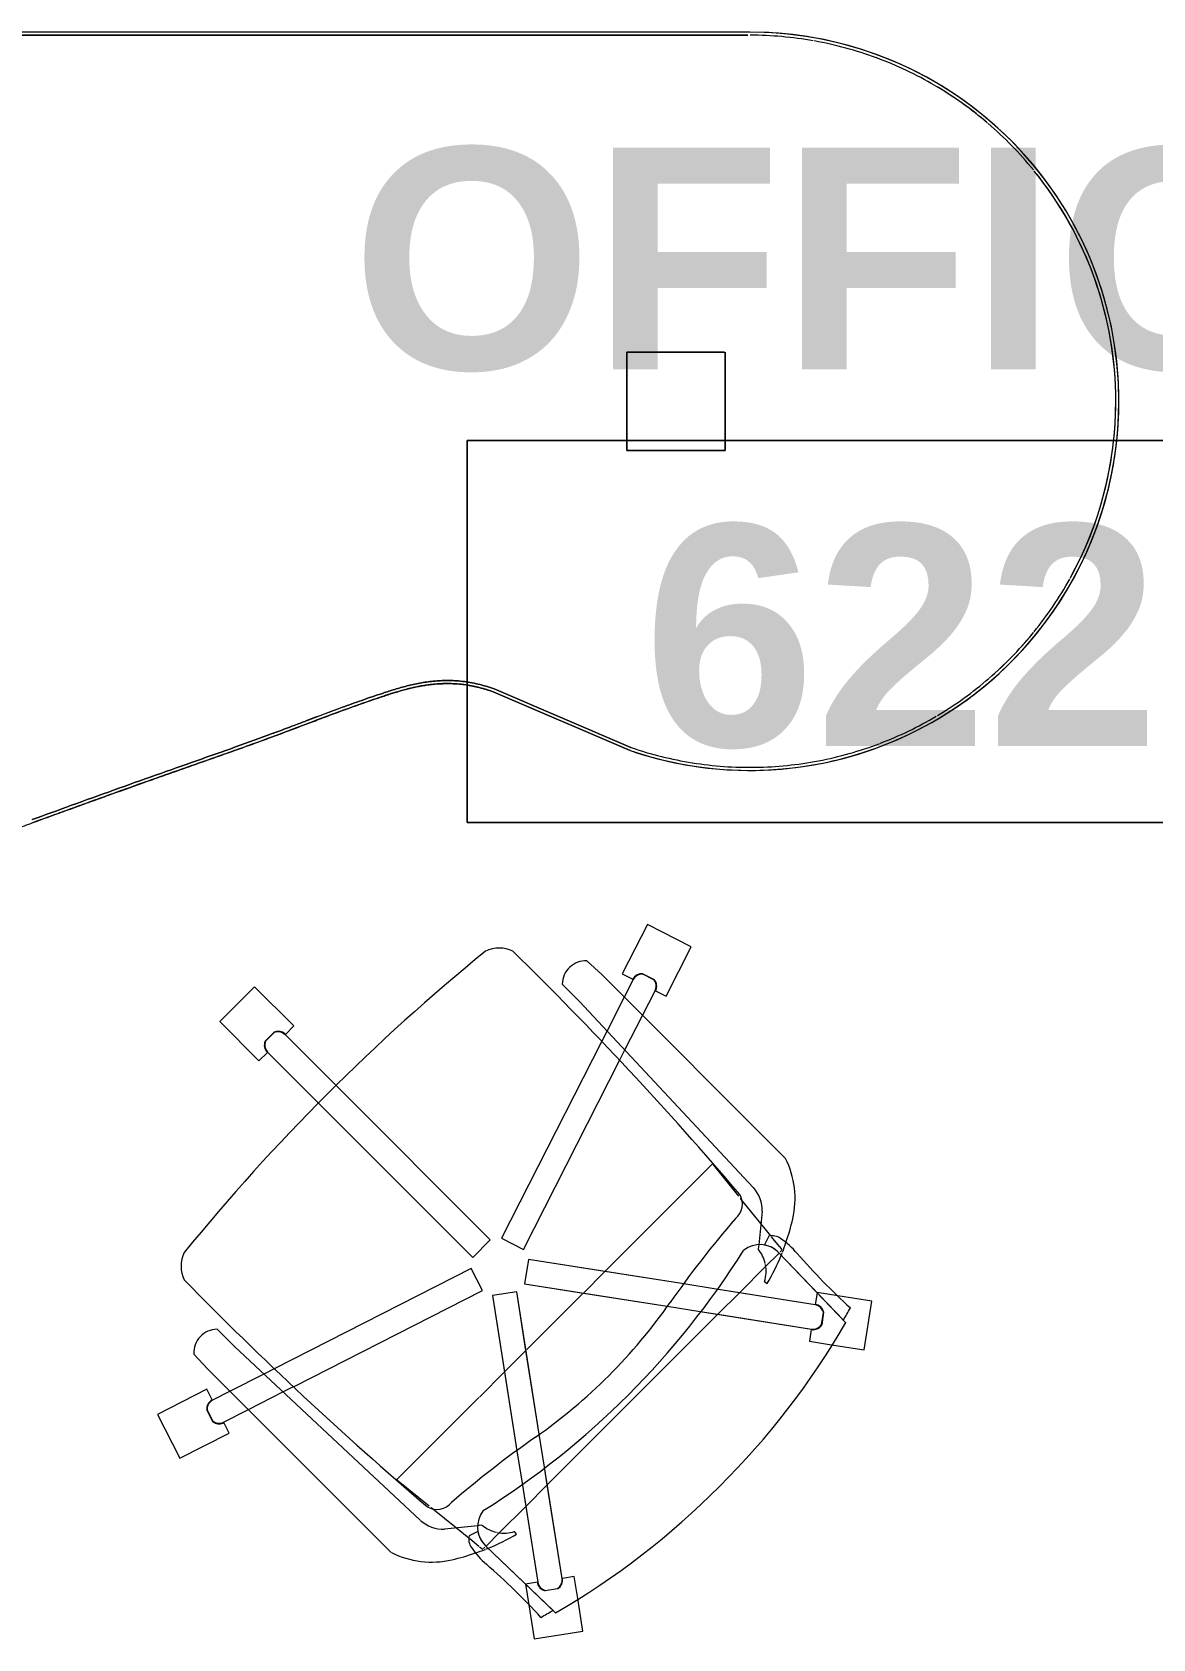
# Model space of a CAD drawing. Header units: inches. Extents: x 385 to 2249, y -1773 to -36.
# Drawn here: x 1967.7 to 2013.3, y -1692.2 to -1626.9 of the extents above; entities that cross this region are included whole.
import ezdxf

# ---------------------------------------------------------------- set-up
doc = ezdxf.new("R2010")
doc.units = ezdxf.units.IN
doc.header["$MEASUREMENT"] = 0
for name, color, linetype, lineweight in [('A-AREA-IDEN', 2, 'Continuous', 9), ('I-FURN', 30, 'Continuous', 9), ('I-FURN-PNLS', 30, 'Continuous', 9)]:
    doc.layers.add(name, color=color, linetype=linetype, lineweight=lineweight)
doc.styles.add('Swis721 Lt BT_B', font='', dxfattribs={"height": 9})
doc.styles.get('Swis721 Lt BT_B').set_extended_font_data('Swis721 Lt BT', bold=True)

# ---------------------------------------------------------------- blocks, each defined once
blk = doc.blocks.new('Zira Wksta 11 - Type 2-V31-Level 6 POWER _ SIGNAL')
at = {"layer": 'I-FURN'}
for p, q in [((-42.246, 65.291), (-44.221, 64.978)), ((-42.246, 65.291), (-44.221, 64.978)), ((-42.027, 63.913), (-42.246, 65.291)), ((-42.027, 63.913), (-42.246, 65.291)), ((-44.221, 64.978), (-44.011, 63.651)), ((-44.221, 64.978), (-44.011, 63.651)), ((-40.263, 61.504), (-43.113, 64.239)), ((-43.006, 64.136), (-40.263, 61.504)), ((-44.011, 63.651), (-43.869, 62.756)), ((-44.011, 63.651), (-43.869, 62.756)), ((-43.195, 63.253), (-42.688, 63.333)), ((-43.195, 63.253), (-42.688, 63.333)), ((-41.894, 63.069), (-42.027, 63.913)), ((-41.894, 63.069), (-42.027, 63.913)), ((-43.869, 62.756), (-43.392, 62.832)), ((-43.869, 62.756), (-43.392, 62.832)), ((-43.375, 62.834), (-42.773, 59.034)), ((-43.375, 62.834), (-42.659, 58.313)), ((-42.693, 63.322), (-43.187, 63.244)), ((-42.693, 63.322), (-43.187, 63.244)), ((-41.899, 59.908), (-42.387, 62.991)), ((-41.749, 58.961), (-42.387, 62.991)), ((-42.371, 62.993), (-41.894, 63.069)), ((-42.371, 62.993), (-41.894, 63.069)), ((-40.298, 61.509), (-40.833, 60.974)), ((-40.185, 61.622), (-40.237, 61.57)), ((-40.024, 61.545), (-40.155, 61.652)), ((-39.62, 61.218), (-39.998, 61.524)), ((-28.984, 54.327), (-36.436, 61.78)), ((-40.833, 60.974), (-41.899, 59.908)), ((-41.523, 61.043), (-41.441, 60.927)), ((-39.956, 60.931), (-39.594, 61.099)), ((-39.949, 60.691), (-38.6, 60.834)), ((-39.083, 60.783), (-39.584, 61.189)), ((-38.115, 59.999), (-39.083, 60.783)), ((-40.107, 60.675), (-40.001, 60.686)), ((-39.998, 60.686), (-39.949, 60.691)), ((-37.614, 60.472), (-30.06, 53.416)), ((-41.899, 59.908), (-42.773, 59.034)), ((-41.749, 58.961), (-41.899, 59.908)), ((-38.056, 59.951), (-38.115, 59.999)), ((-36.717, 58.867), (-37.97, 59.882)), ((-42.773, 59.034), (-49.705, 52.102)), ((-42.773, 59.034), (-42.659, 58.313)), ((-41.542, 57.651), (-41.749, 58.961)), ((-41.542, 57.651), (-41.749, 58.961)), ((-39.998, 55.48), (-36.661, 58.817)), ((-36.658, 58.82), (-36.717, 58.867)), ((-42.659, 58.313), (-42.447, 56.975)), ((-42.659, 58.313), (-42.447, 56.975)), ((-41.034, 54.444), (-41.542, 57.651)), ((-40.542, 51.338), (-41.542, 57.651)), ((-27.845, 57.954), (-29.849, 56.932)), ((-27.845, 57.954), (-29.849, 56.932)), ((-26.937, 56.172), (-27.845, 57.954)), ((-26.937, 56.172), (-27.845, 57.954)), ((-42.447, 56.975), (-41.908, 53.57)), ((-42.447, 56.975), (-41.53, 51.182)), ((-29.849, 56.932), (-29.63, 56.502)), ((-29.849, 56.932), (-29.63, 56.502)), ((-29.622, 56.487), (-30.63, 55.973)), ((-29.622, 56.487), (-30.63, 55.973)), ((-28.948, 55.989), (-29.175, 56.434)), ((-28.948, 55.989), (-29.175, 56.434)), ((-29.169, 56.445), (-28.936, 55.987)), ((-29.169, 56.445), (-28.936, 55.987)), ((-28.941, 55.15), (-26.937, 56.172)), ((-28.941, 55.15), (-26.937, 56.172)), ((-30.63, 55.973), (-32.033, 55.259)), ((-30.63, 55.973), (-32.033, 55.259)), ((-29.886, 55.23), (-29.168, 55.596)), ((-29.886, 55.23), (-29.168, 55.596)), ((-29.161, 55.58), (-28.941, 55.15)), ((-29.161, 55.58), (-28.941, 55.15)), ((-41.034, 54.444), (-40.015, 55.463)), ((-32.482, 55.03), (-40.134, 51.13)), ((-32.482, 55.03), (-40.134, 51.13)), ((-32.033, 55.259), (-32.463, 55.039)), ((-32.033, 55.259), (-32.463, 55.039)), ((-31.255, 54.532), (-29.886, 55.23)), ((-31.255, 54.532), (-29.886, 55.23)), ((-41.908, 53.57), (-41.034, 54.444)), ((-40.542, 51.338), (-41.034, 54.444)), ((-39.68, 50.239), (-31.707, 54.302)), ((-39.68, 50.239), (-31.707, 54.302)), ((-31.707, 54.302), (-31.255, 54.532)), ((-31.707, 54.302), (-31.255, 54.532)), ((-28.414, 53.716), (-28.984, 54.327)), ((-55.65, 53.55), (-55.962, 51.574)), ((-55.65, 53.55), (-55.962, 51.574)), ((-54.321, 53.339), (-55.65, 53.55)), ((-54.321, 53.339), (-55.65, 53.55)), ((-41.908, 53.57), (-41.53, 51.182)), ((-53.427, 53.198), (-54.321, 53.339)), ((-53.427, 53.198), (-54.321, 53.339)), ((-53.503, 52.721), (-53.427, 53.198)), ((-53.503, 52.721), (-53.427, 53.198)), ((-44.205, 51.273), (-41.945, 53.534)), ((-30.06, 53.416), (-29.353, 52.709)), ((-54.91, 52.442), (-52.175, 49.592)), ((-52.175, 49.592), (-54.807, 52.334)), ((-54.004, 52.016), (-53.924, 52.524)), ((-54.004, 52.016), (-53.924, 52.524)), ((-53.915, 52.516), (-53.993, 52.022)), ((-53.915, 52.516), (-53.993, 52.022)), ((-49.705, 52.102), (-53.505, 52.704)), ((-48.985, 51.988), (-53.505, 52.704)), ((-53.74, 51.223), (-53.665, 51.699)), ((-53.74, 51.223), (-53.665, 51.699)), ((-53.662, 51.716), (-50.579, 51.228)), ((-53.662, 51.716), (-49.632, 51.078)), ((-49.705, 52.102), (-50.579, 51.228)), ((-48.985, 51.988), (-49.705, 52.102)), ((-47.646, 51.776), (-48.985, 51.988)), ((-47.646, 51.776), (-48.985, 51.988)), ((-44.241, 51.237), (-47.646, 51.776)), ((-41.853, 50.858), (-47.646, 51.776)), ((-55.962, 51.574), (-54.585, 51.356)), ((-55.962, 51.574), (-54.585, 51.356)), ((-54.585, 51.356), (-53.74, 51.222)), ((-54.585, 51.356), (-53.74, 51.222)), ((-50.579, 51.228), (-51.645, 50.162)), ((-50.579, 51.228), (-49.632, 51.078)), ((-49.632, 51.078), (-48.322, 50.87)), ((-49.632, 51.078), (-48.322, 50.87)), ((-45.116, 50.363), (-44.241, 51.237)), ((-41.853, 50.858), (-44.241, 51.237)), ((-41.53, 51.182), (-40.542, 51.338)), ((-41.53, 51.182), (-40.542, 51.338)), ((-40.134, 51.13), (-39.68, 50.239)), ((-40.134, 51.13), (-39.68, 50.239)), ((-51.598, 50.77), (-51.714, 50.851)), ((-49.488, 45.99), (-45.116, 50.363)), ((-48.322, 50.87), (-45.116, 50.363)), ((-48.322, 50.87), (-42.009, 49.871)), ((-45.116, 50.363), (-42.009, 49.871)), ((-42.009, 49.871), (-41.853, 50.858)), ((-42.009, 49.871), (-41.853, 50.858)), ((-51.645, 50.162), (-52.181, 49.627)), ((-39.752, 49.788), (-40.459, 49.081)), ((-39.752, 49.788), (-40.459, 49.081)), ((-33.509, 43.545), (-39.752, 49.788)), ((-33.509, 43.545), (-39.752, 49.788)), ((-52.323, 49.484), (-52.217, 49.353)), ((-52.241, 49.566), (-52.293, 49.514)), ((-52.21, 49.345), (-51.889, 48.948)), ((-51.77, 48.923), (-51.602, 49.285)), ((-51.506, 47.929), (-51.363, 49.278)), ((-51.363, 49.278), (-51.346, 49.436)), ((-41.802, 49.463), (-45.711, 41.792)), ((-41.802, 49.463), (-45.711, 41.792)), ((-44.974, 41.035), (-40.911, 49.009)), ((-44.974, 41.035), (-40.911, 49.009)), ((-40.911, 49.009), (-41.802, 49.463)), ((-40.911, 49.009), (-41.802, 49.463)), ((-40.459, 49.081), (-34.216, 42.838)), ((-40.459, 49.081), (-34.216, 42.838)), ((-51.86, 48.913), (-51.454, 48.412)), ((-51.454, 48.412), (-50.671, 47.444)), ((-50.671, 47.444), (-50.623, 47.384)), ((-50.553, 47.299), (-49.539, 46.046)), ((-44.087, 39.389), (-51.143, 46.943)), ((-52.451, 45.765), (-44.998, 38.312)), ((-49.539, 46.046), (-49.491, 45.987)), ((-31.41, 41.445), (-33.509, 43.545)), ((-31.41, 41.445), (-33.509, 43.545)), ((-34.216, 42.838), (-32.117, 40.738)), ((-34.216, 42.838), (-32.117, 40.738)), ((-45.711, 41.792), (-45.93, 41.361)), ((-45.711, 41.792), (-45.93, 41.361)), ((-31.056, 41.799), (-31.398, 41.457)), ((-31.056, 41.799), (-31.398, 41.457)), ((-29.465, 40.208), (-31.056, 41.799)), ((-29.465, 40.208), (-31.056, 41.799)), ((-45.93, 41.361), (-46.645, 39.959)), ((-45.93, 41.361), (-46.645, 39.959)), ((-45.901, 39.215), (-45.204, 40.584)), ((-45.901, 39.215), (-45.204, 40.584)), ((-45.204, 40.584), (-44.974, 41.035)), ((-45.204, 40.584), (-44.974, 41.035)), ((-32.129, 40.726), (-32.47, 40.385)), ((-32.129, 40.726), (-32.47, 40.385)), ((-31.675, 40.65), (-31.321, 41.004)), ((-31.675, 40.65), (-31.321, 41.004)), ((-31.309, 41.001), (-31.673, 40.638)), ((-31.309, 41.001), (-31.673, 40.638)), ((-46.645, 39.959), (-47.158, 38.951)), ((-46.645, 39.959), (-47.158, 38.951)), ((-32.47, 40.385), (-30.879, 38.794)), ((-32.47, 40.385), (-30.879, 38.794)), ((-30.879, 38.794), (-29.465, 40.208)), ((-30.879, 38.794), (-29.465, 40.208)), ((-47.603, 39.178), (-48.625, 37.173)), ((-47.603, 39.178), (-48.625, 37.173)), ((-47.173, 38.959), (-47.603, 39.178)), ((-47.173, 38.959), (-47.603, 39.178)), ((-46.267, 38.497), (-45.901, 39.215)), ((-46.267, 38.497), (-45.901, 39.215)), ((-43.38, 38.682), (-44.087, 39.389)), ((-46.658, 38.264), (-47.116, 38.498)), ((-46.658, 38.264), (-47.116, 38.498)), ((-47.105, 38.504), (-46.66, 38.277)), ((-47.105, 38.504), (-46.66, 38.277)), ((-46.843, 36.265), (-45.821, 38.27)), ((-46.843, 36.265), (-45.821, 38.27)), ((-45.821, 38.27), (-46.252, 38.49)), ((-45.821, 38.27), (-46.252, 38.49)), ((-44.998, 38.312), (-44.387, 37.742)), ((-48.625, 37.173), (-46.843, 36.265)), ((-48.625, 37.173), (-46.843, 36.265)), ((-46, 17), (-50, 17)), ((-50, 17), (-50, 13)), ((-50, 13), (-50, 17)), ((-50, 17), (-46, 17)), ((-46, 13), (-46, 17)), ((-46, 17), (-46, 13)), ((-49.977, 13), (-46, 13)), ((-46, 13), (-49.977, 13))]:
    blk.add_line(p, q, dxfattribs=at)
for centre, radius, start, end in [((-26.518, 35.848), 32.885, 120.30746, 149.69597), ((-26.211, 35.537), 33.165, 119.44776, 120.42343), ((-22.46, 82.788), 27.198, 222.48818, 229.01435), ((-42.773, 62.936), 0.407, 8.16515, 77.83485), ((-42.773, 62.936), 0.407, 22.09909, 77.83485), ((-42.991, 62.901), 0.407, 120.16515, 189.83485), ((-42.991, 62.901), 0.407, 120.16515, 189.83485), ((-42.974, 62.898), 0.406, 121.61986, 189), ((-42.974, 62.898), 0.406, 162.04795, 189), ((-42.974, 62.898), 0.406, 135.09589, 162.04795), ((-42.974, 62.898), 0.406, 121.61986, 135.09589), ((-42.789, 62.927), 0.406, 62.90411, 76.38014), ((-42.789, 62.927), 0.406, 9, 76.38014), ((-42.789, 62.927), 0.406, 49.42808, 62.90411), ((-42.789, 62.927), 0.406, 35.95205, 49.42808), ((-42.789, 62.927), 0.406, 9, 35.95205), ((-42.773, 62.936), 0.407, 8.16515, 22.09909), ((-42.751, 59.434), 3.739, 35.09358, 49.01435), ((-36.726, 52.713), 9.612, 103.04781, 108.99641), ((-38.076, 58.537), 3.634, 63.17893, 103.04781), ((-36.726, 52.713), 9.612, 112.2631, 119.93341), ((-36.726, 52.713), 9.612, 111.63933, 112.07299), ((-40.993, 60.744), 1.054, 10.20015, 46.17861), ((-40.993, 60.744), 1.054, 320.95537, 46.17861), ((-36.726, 52.713), 9.612, 108.99641, 111.49061), ((-40.193, 61.232), 0.613, 347.54268, 35.09358), ((-41.015, 59.612), 1.382, 79.01874, 107.94966), ((-41.015, 59.612), 1.382, 50.08783, 77.4248), ((-38.549, 59.45), 1.385, 47.80127, 92.10784), ((-22.132, 31.461), 33.832, 122.22846, 147.77154), ((-66.858, 92.195), 42.842, 304.97666, 310.76994), ((-38.291, 59.267), 0.763, 59.23375, 140.76625), ((-137.559, -56.851), 153.519, 44.47495, 49.52132), ((-29.577, 38.906), 22.194, 124.97666, 145.02334), ((-29.44, 56.142), 0.407, 89.96697, 117.83485), ((-29.44, 56.142), 0.407, 48.16515, 117.83485), ((-29.438, 56.125), 0.406, 90.04795, 117), ((-29.438, 56.125), 0.406, 49.61986, 117), ((-29.44, 56.142), 0.407, 76.03303, 89.96697), ((-29.438, 56.125), 0.406, 49.61986, 90.04795), ((-29.44, 56.142), 0.407, 62.09909, 76.03303), ((-29.44, 56.142), 0.407, 48.16515, 62.09909), ((-29.353, 55.958), 0.406, 297, 4.38014), ((-29.353, 55.958), 0.406, 297, 310.47603), ((-29.34, 55.946), 0.407, 296.16515, 5.83485), ((-29.34, 55.946), 0.407, 296.16515, 5.83485), ((-29.353, 55.958), 0.406, 310.47603, 350.90411), ((-29.353, 55.958), 0.406, 350.90411, 4.38014), ((-29.368, 53.664), 0.956, 270.89014, 3.10986), ((-26.208, 35.54), 33.165, 149.57657, 150.55224), ((-53.572, 52.32), 0.407, 80.16515, 149.83485), ((-53.572, 52.32), 0.407, 121.96697, 149.83485), ((-53.569, 52.303), 0.406, 81, 148.38014), ((-53.569, 52.303), 0.406, 134.90411, 148.38014), ((-53.569, 52.303), 0.406, 81, 134.90411), ((-53.572, 52.32), 0.407, 80.16515, 121.96697), ((-73.459, 31.789), 27.198, 40.98565, 47.51182), ((-53.607, 52.102), 0.407, 192.16515, 261.83485), ((-53.607, 52.102), 0.407, 192.16515, 261.83485), ((-53.598, 52.117), 0.406, 193.61986, 220.57192), ((-53.598, 52.117), 0.406, 193.61986, 261), ((-53.598, 52.117), 0.406, 220.57192, 247.52397), ((-53.598, 52.117), 0.406, 247.52397, 261), ((-82.867, 76.187), 42.842, 319.23006, 325.02334), ((-43.384, 46.055), 9.612, 150.06659, 157.7369), ((-50.284, 50.344), 1.382, 162.05034, 190.98126), ((-29.206, 50.15), 1.314, 335.04325, 24.95675), ((-50.106, 52.08), 3.739, 220.98565, 234.90642), ((-43.384, 46.055), 9.612, 157.92701, 158.36067), ((-50.284, 50.344), 1.382, 192.5752, 219.91217), ((-43.384, 46.055), 9.612, 161.00359, 166.95219), ((-43.384, 46.055), 9.612, 158.50939, 161.00359), ((-51.903, 49.522), 0.613, 234.90642, 282.45732), ((-51.415, 50.322), 1.054, 223.82139, 259.79985), ((-51.415, 50.322), 1.054, 223.82139, 309.04463), ((-93.906, 103.234), 84.963, 309.14745, 320.85255), ((-49.208, 47.405), 3.634, 166.95219, 206.82107), ((-50.121, 47.878), 1.385, 177.89216, 222.19873), ((-49.938, 47.619), 0.763, 129.23375, 210.76625), ((66.18, 146.888), 153.519, 220.47868, 225.52505), ((-31.697, 41.158), 0.406, 31.52397, 45), ((-31.697, 41.158), 0.406, 337.61986, 45), ((-31.681, 41.166), 0.407, 336.16515, 45.83485), ((-31.681, 41.166), 0.407, 336.16515, 45.83485), ((-31.697, 41.158), 0.406, 351.09589, 31.52397), ((-31.837, 41.01), 0.407, 224.16515, 238.09909), ((-31.837, 41.01), 0.407, 224.16515, 293.83485), ((-31.829, 41.026), 0.406, 225, 238.47603), ((-31.829, 41.026), 0.406, 225, 292.38014), ((-31.837, 41.01), 0.407, 238.09909, 252.03303), ((-31.829, 41.026), 0.406, 238.47603, 278.90411), ((-31.837, 41.01), 0.407, 252.03303, 265.96697), ((-31.837, 41.01), 0.407, 265.96697, 293.83485), ((-31.829, 41.026), 0.406, 278.90411, 292.38014), ((-31.697, 41.158), 0.406, 337.61986, 351.09589), ((-46.813, 38.769), 0.407, 152.16515, 221.83485), ((-46.813, 38.769), 0.407, 166.09909, 180.03303), ((-46.813, 38.769), 0.407, 180.03303, 193.96697), ((-46.813, 38.769), 0.407, 152.16515, 166.09909), ((-46.813, 38.769), 0.407, 193.96697, 207.90091), ((-46.796, 38.767), 0.406, 153, 220.38014), ((-46.796, 38.767), 0.406, 166.47603, 206.90411), ((-46.796, 38.767), 0.406, 153, 166.47603), ((-46.813, 38.769), 0.407, 207.90091, 221.83485), ((-46.796, 38.767), 0.406, 206.90411, 220.38014), ((-44.335, 38.697), 0.956, 266.89014, 359.10986), ((-46.629, 38.682), 0.406, 265.61986, 333), ((-46.629, 38.682), 0.406, 265.61986, 319.52397), ((-46.617, 38.669), 0.407, 264.16515, 333.83485), ((-46.617, 38.669), 0.407, 264.16515, 278.09909), ((-46.617, 38.669), 0.407, 278.09909, 333.83485), ((-46.629, 38.682), 0.406, 319.52397, 333), ((-40.821, 38.534), 1.314, 245.04325, 294.95675)]:
    blk.add_arc(centre, radius, start, end, dxfattribs=at)
at = {"layer": 'I-FURN-PNLS'}
for p, q in [((-29.116, 29.529), (-29.116, 29.529)), ((-40.617, 26.689), (-46.163, 29.064)), ((-46.163, 29.064), (-40.617, 26.689)), ((-40.572, 26.805), (-46.142, 29.191)), ((-40.572, 26.805), (-46.142, 29.191)), ((-46.142, 29.191), (-40.572, 26.805)), ((-62.548, 24.572), (-62.558, 24.561)), ((-51, 0), (0, 0)), ((-50.925, 0.125), (-0.156, 0.125)), ((-0.156, 0.125), (-50.925, 0.125))]:
    blk.add_line(p, q, dxfattribs=at)
for radius, start, end in [(15, 71.10132, 180), (15, 71.10132, 140.34478), (15, 71.10132, 110.70084), (14.875, 100.84691, 110.7123), (14.875, 100.84691, 110.7123), (14.875, 90.91582, 100.81406), (14.875, 90.91582, 100.81406), (14.875, 81.01758, 90.90482), (14.875, 81.01758, 90.90482), (14.875, 71.11934, 80.96267), (14.875, 71.11934, 80.96267), (15, 110.70084, 180), (14.875, 110.83658, 120.61055), (14.875, 110.83658, 120.61055), (14.875, 120.83877, 130.79736), (14.875, 120.83877, 130.79736), (14.875, 130.86434, 140.84118), (14.875, 130.86434, 140.40703), (15, 140.40048, 180), (14.875, 140.98378, 150.9467), (14.875, 140.98378, 150.9467), (14.875, 140.40703, 140.84118), (14.875, 151.09337, 180), (14.875, 151.09337, 170.10176), (14.875, 170.10176, 180), (15, 180, 270), (15, 180, 270), (15, 180, 200), (14.875, 180, 200), (14.875, 180, 218.97358), (15, 200, 270), (14.875, 200, 218.97358), (14.875, 219.20513, 229.3523), (14.875, 219.20513, 229.3523), (14.875, 229.46559, 230), (14.875, 229.46559, 239.55839), (14.875, 230, 239.55839), (14.875, 239.63545, 249.7026), (14.875, 239.63545, 249.7026), (14.875, 249.76137, 259.815), (14.875, 249.76137, 259.815), (14.875, 260, 269.91018), (14.875, 260, 269.91018)]:
    blk.add_arc((-51, 15), radius, start, end, dxfattribs=at)
for points, knots in [([(-16, 36), (-16.014, 35.849), (-16.048, 35.634), (-16.111, 35.404), (-16.153, 35.278), (-16.188, 35.187), (-16.227, 35.099), (-16.286, 34.984), (-16.37, 34.849), (-16.46, 34.723), (-16.522, 34.641), (-16.557, 34.595), (-16.591, 34.55), (-16.634, 34.497), (-16.702, 34.416), (-16.788, 34.323), (-16.875, 34.239), (-16.945, 34.175), (-16.998, 34.129), (-17.05, 34.085), (-17.119, 34.031), (-17.206, 33.969), (-17.312, 33.902), (-17.401, 33.849), (-17.474, 33.808), (-17.547, 33.769), (-17.639, 33.725), (-17.752, 33.675), (-17.868, 33.624), (-17.987, 33.574), (-18.108, 33.525), (-18.233, 33.476), (-18.488, 33.376), (-18.895, 33.217), (-19.48, 32.997), (-20.103, 32.767), (-20.757, 32.528), (-21.436, 32.281), (-22.135, 32.026), (-22.85, 31.766), (-23.578, 31.503), (-24.313, 31.236), (-25.3, 30.881), (-26.287, 30.527), (-27.26, 30.183), (-27.979, 29.93), (-28.687, 29.681), (-29.382, 29.436), (-30.061, 29.195), (-30.724, 28.958), (-31.368, 28.724), (-31.991, 28.494), (-32.595, 28.265), (-33.196, 28.037), (-33.806, 27.806), (-34.441, 27.57), (-35.002, 27.369), (-35.478, 27.202), (-35.787, 27.096), (-36.043, 27.01), (-36.239, 26.943), (-36.44, 26.877), (-36.645, 26.816), (-36.855, 26.756), (-37.069, 26.696), (-37.288, 26.641), (-37.511, 26.595), (-37.739, 26.555), (-37.972, 26.519), (-38.21, 26.491), (-38.452, 26.476), (-38.7, 26.472), (-39.036, 26.476), (-39.469, 26.515), (-40.008, 26.628), (-40.382, 26.739), (-40.572, 26.805)], [0, 0, 0, 0, 0.013514, 0.02027, 0.023649, 0.027027, 0.030405, 0.033784, 0.040541, 0.047297, 0.050676, 0.052365, 0.054054, 0.057432, 0.060811, 0.067568, 0.074324, 0.077703, 0.081081, 0.084459, 0.087838, 0.094595, 0.101351, 0.108108, 0.111486, 0.114865, 0.121622, 0.128378, 0.135135, 0.141892, 0.148649, 0.155405, 0.162162, 0.189189, 0.216216, 0.243243, 0.27027, 0.297297, 0.324324, 0.351351, 0.378378, 0.405405, 0.432432, 0.486486, 0.513514, 0.540541, 0.567568, 0.594595, 0.621622, 0.648649, 0.675676, 0.702703, 0.72973, 0.756757, 0.783784, 0.810811, 0.837838, 0.851351, 0.864865, 0.871622, 0.878378, 0.885135, 0.891892, 0.898649, 0.905405, 0.912162, 0.918919, 0.925676, 0.932432, 0.939189, 0.945946, 0.952703, 0.959459, 0.972973, 0.986486, 1, 1, 1, 1]), ([(-21.847, 31.998), (-22.368, 31.809), (-23.459, 31.412), (-25.151, 30.801), (-26.862, 30.189), (-28.525, 29.606), (-30.117, 29.045), (-31.141, 28.675), (-31.644, 28.489), (-31.667, 28.48)], [0.3148154, 0.3148154, 0.3148154, 0.3148154, 0.3750369, 0.4375431, 0.5000492, 0.5625554, 0.6250615, 0.6875677, 0.6905634, 0.6905634, 0.6905634, 0.6905634]), ([(-31.667, 28.48), (-31.644, 28.489), (-31.141, 28.675), (-30.117, 29.045), (-28.525, 29.606), (-26.862, 30.189), (-25.151, 30.801), (-23.459, 31.412), (-22.368, 31.809), (-21.847, 31.998)], [-0.6905634, -0.6905634, -0.6905634, -0.6905634, -0.6875677, -0.6250615, -0.5625554, -0.5000492, -0.4375431, -0.3750369, -0.3148154, -0.3148154, -0.3148154, -0.3148154]), ([(-29.377, 29.438), (-29.245, 29.484), (-28.663, 29.689), (-27.837, 29.979), (-26.896, 30.311), (-25.944, 30.65), (-24.981, 30.995), (-24.022, 31.342), (-23.308, 31.6), (-22.604, 31.856), (-22.125, 32.03), (-21.88, 32.119), (-21.862, 32.126)], [-0.5944941, -0.5944941, -0.5944941, -0.5944941, -0.5789474, -0.5263158, -0.5, -0.4736842, -0.4210526, -0.3947368, -0.3684211, -0.3421053, -0.3157895, -0.313756, -0.313756, -0.313756, -0.313756]), ([(-25.189, 30.921), (-24.62, 31.125), (-24.05, 31.331), (-23.488, 31.535), (-23.488, 31.535)], [-0.43740219, -0.43740219, -0.43740219, -0.43740219, -0.37503693, -0.375, -0.375, -0.375, -0.375]), ([(-26.892, 30.313), (-26.331, 30.512), (-25.762, 30.715), (-25.192, 30.92), (-25.192, 30.92)], [-0.49990934, -0.49990934, -0.49990934, -0.49990934, -0.43754308, -0.4375, -0.4375, -0.4375, -0.4375]), ([(-28.55, 29.729), (-28.009, 29.919), (-27.456, 30.113), (-26.895, 30.312), (-26.895, 30.312)], [-0.56236546, -0.56236546, -0.56236546, -0.56236546, -0.50004924, -0.5, -0.5, -0.5, -0.5]), ([(-30.025, 29.208), (-29.9, 29.252), (-29.713, 29.319), (-29.524, 29.386), (-29.461, 29.408)], [-0.62026955, -0.62026955, -0.62026955, -0.62026955, -0.60526316, -0.59780568, -0.59780568, -0.59780568, -0.59780568]), ([(-29.374, 29.439), (-29.104, 29.534), (-28.83, 29.63), (-28.554, 29.728), (-28.553, 29.728)], [-0.59437892, -0.59437892, -0.59437892, -0.59437892, -0.56255539, -0.5625, -0.5625, -0.5625, -0.5625]), ([(-33.507, 27.919), (-33.451, 27.94), (-33.198, 28.036), (-32.753, 28.205), (-32.167, 28.427), (-31.567, 28.651), (-30.946, 28.878), (-30.467, 29.05), (-30.196, 29.147), (-30.142, 29.166)], [-0.7705012, -0.7705012, -0.7705012, -0.7705012, -0.7631579, -0.7368421, -0.7105263, -0.6842105, -0.6578947, -0.6315789, -0.625, -0.625, -0.625, -0.625]), ([(-30.641, 28.988), (-30.477, 29.047), (-30.311, 29.106), (-30.143, 29.166), (-30.142, 29.166)], [-0.64534037, -0.64534037, -0.64534037, -0.64534037, -0.62506154, -0.625, -0.625, -0.625, -0.625]), ([(-40.617, 26.688), (-40.393, 26.611), (-39.956, 26.482), (-39.427, 26.385), (-39.017, 26.352), (-38.719, 26.346), (-38.427, 26.351), (-38.14, 26.372), (-37.861, 26.409), (-37.592, 26.452), (-37.325, 26.504), (-37.067, 26.568), (-36.817, 26.636), (-36.573, 26.705), (-36.334, 26.781), (-36.027, 26.884), (-35.657, 27.007), (-35.095, 27.203), (-34.177, 27.531), (-33.233, 27.889), (-32.333, 28.231), (-31.887, 28.399), (-31.672, 28.478)], [-1.0000985, -1.0000985, -1.0000985, -1.0000985, -0.9844719, -0.9688454, -0.9610321, -0.9532189, -0.9454056, -0.9375923, -0.929779, -0.9219658, -0.9141525, -0.9063392, -0.898526, -0.8907127, -0.8828994, -0.8750862, -0.8594596, -0.8438331, -0.81258, -0.7500739, -0.7188208, -0.6907898, -0.6907898, -0.6907898, -0.6907898]), ([(-33.465, 27.935), (-33.325, 27.988), (-33.186, 28.041), (-33.047, 28.094), (-33.046, 28.094)], [-0.76865984, -0.76865984, -0.76865984, -0.76865984, -0.75007385, -0.75, -0.75, -0.75, -0.75]), ([(-33.044, 28.095), (-32.813, 28.183), (-32.352, 28.358), (-31.882, 28.534), (-31.64, 28.623), (-31.64, 28.624)], [-0.74987848, -0.74987848, -0.74987848, -0.74987848, -0.71882078, -0.6875677, -0.6875, -0.6875, -0.6875, -0.6875]), ([(-31.672, 28.478), (-31.887, 28.399), (-32.333, 28.231), (-32.777, 28.062), (-33.016, 27.972), (-33.022, 27.969)], [0.69078976, 0.69078976, 0.69078976, 0.69078976, 0.71882078, 0.75007385, 0.75090461, 0.75090461, 0.75090461, 0.75090461]), ([(-33.022, 27.969), (-33.481, 27.795), (-34.184, 27.529), (-35.095, 27.203), (-35.657, 27.007), (-36.027, 26.884), (-36.334, 26.781), (-36.573, 26.705), (-36.817, 26.636), (-37.067, 26.568), (-37.325, 26.504), (-37.592, 26.452), (-37.861, 26.409), (-38.14, 26.372), (-38.427, 26.351), (-38.719, 26.346), (-39.017, 26.352), (-39.427, 26.385), (-39.956, 26.482), (-40.393, 26.611), (-40.617, 26.688)], [0.7509046, 0.7509046, 0.7509046, 0.7509046, 0.81258, 0.8438331, 0.8594596, 0.8750862, 0.8828994, 0.8907127, 0.898526, 0.9063392, 0.9141525, 0.9219658, 0.929779, 0.9375923, 0.9454056, 0.9532189, 0.9610321, 0.9688454, 0.9844719, 1.0000985, 1.0000985, 1.0000985, 1.0000985]), ([(-35.924, 27.05), (-35.849, 27.075), (-35.629, 27.149), (-35.153, 27.315), (-34.774, 27.451), (-34.535, 27.538)], [-0.86742878, -0.86742878, -0.86742878, -0.86742878, -0.85945962, -0.84383308, -0.81438984, -0.81438984, -0.81438984, -0.81438984]), ([(-35.924, 27.05), (-35.871, 27.067), (-35.757, 27.106), (-35.525, 27.186), (-35.115, 27.329), (-34.771, 27.452), (-34.545, 27.534), (-34.533, 27.538)], [-0.86743283, -0.86743283, -0.86743283, -0.86743283, -0.86184211, -0.85526316, -0.84210526, -0.81578947, -0.81431678, -0.81431678, -0.81431678, -0.81431678]), ([(-34.535, 27.538), (-34.52, 27.543), (-34.505, 27.549), (-34.489, 27.554), (-34.489, 27.554)], [-0.814389844, -0.814389844, -0.814389844, -0.814389844, -0.812580007, -0.8125, -0.8125, -0.8125, -0.8125]), ([(-34.315, 27.618), (-34.189, 27.664), (-33.916, 27.765), (-33.65, 27.865), (-33.507, 27.919)], [-0.80530142, -0.80530142, -0.80530142, -0.80530142, -0.78947368, -0.77050119, -0.77050119, -0.77050119, -0.77050119]), ([(-40.572, 26.805), (-40.353, 26.729), (-39.924, 26.603), (-39.488, 26.524), (-39.263, 26.5), (-39.239, 26.497)], [-1, -1, -1, -1, -0.98447193, -0.96884539, -0.96698879, -0.96698879, -0.96698879, -0.96698879]), ([(-40.572, 26.805), (-40.387, 26.741), (-40.023, 26.631), (-39.577, 26.537), (-39.313, 26.504), (-39.222, 26.496)], [-1, -1, -1, -1, -0.98684211, -0.97368421, -0.96652412, -0.96652412, -0.96652412, -0.96652412]), ([(-37.217, 26.66), (-37.177, 26.67), (-37.054, 26.701), (-36.907, 26.741), (-36.8, 26.771), (-36.774, 26.778)], [-0.90996206, -0.90996206, -0.90996206, -0.90996206, -0.90633924, -0.89852597, -0.89604125, -0.89604125, -0.89604125, -0.89604125]), ([(-36.988, 26.72), (-36.972, 26.724), (-36.886, 26.747), (-36.733, 26.79), (-36.531, 26.849), (-36.391, 26.894), (-36.318, 26.918), (-36.31, 26.921)], [-0.90283642, -0.90283642, -0.90283642, -0.90283642, -0.90131579, -0.89473684, -0.88815789, -0.88157895, -0.88074286, -0.88074286, -0.88074286, -0.88074286]), ([(-36.774, 26.778), (-36.719, 26.794), (-36.584, 26.833), (-36.439, 26.879), (-36.349, 26.908), (-36.336, 26.912)], [-0.89604125, -0.89604125, -0.89604125, -0.89604125, -0.8907127, -0.88289943, -0.88162253, -0.88162253, -0.88162253, -0.88162253]), ([(-36.336, 26.912), (-36.271, 26.934), (-36.206, 26.955), (-36.142, 26.977), (-36.141, 26.977)], [-0.88162253, -0.88162253, -0.88162253, -0.88162253, -0.875086162, -0.875, -0.875, -0.875, -0.875]), ([(-36.31, 26.921), (-36.253, 26.94), (-36.133, 26.98), (-36.005, 27.023), (-35.934, 27.047), (-35.924, 27.05)], [-0.88074286, -0.88074286, -0.88074286, -0.88074286, -0.875, -0.86842105, -0.86743283, -0.86743283, -0.86743283, -0.86743283]), ([(-39.239, 26.497), (-39.063, 26.48), (-38.813, 26.47), (-38.571, 26.473), (-38.498, 26.476)], [-0.96698879, -0.96698879, -0.96698879, -0.96698879, -0.95321885, -0.94719211, -0.94719211, -0.94719211, -0.94719211]), ([(-39.222, 26.496), (-39.145, 26.488), (-38.985, 26.477), (-38.748, 26.472), (-38.59, 26.473), (-38.512, 26.475)], [-0.96652412, -0.96652412, -0.96652412, -0.96652412, -0.96052632, -0.95394737, -0.94758081, -0.94758081, -0.94758081, -0.94758081]), ([(-38.512, 26.475), (-38.51, 26.476), (-38.427, 26.478), (-38.267, 26.487), (-38.038, 26.511), (-37.89, 26.532), (-37.818, 26.543)], [-0.94758081, -0.94758081, -0.94758081, -0.94758081, -0.94736842, -0.94078947, -0.93421053, -0.92796217, -0.92796217, -0.92796217, -0.92796217]), ([(-38.498, 26.476), (-38.476, 26.477), (-38.36, 26.481), (-38.245, 26.49), (-38.152, 26.499), (-38.151, 26.499)], [-0.947192107, -0.947192107, -0.947192107, -0.947192107, -0.945405585, -0.937592316, -0.9375, -0.9375, -0.9375, -0.9375]), ([(-38.147, 26.5), (-38.058, 26.509), (-37.93, 26.526), (-37.805, 26.545), (-37.768, 26.551)], [-0.93740934, -0.93740934, -0.93740934, -0.93740934, -0.92977905, -0.92648957, -0.92648957, -0.92648957, -0.92648957]), ([(-37.818, 26.543), (-37.815, 26.543), (-37.735, 26.556), (-37.583, 26.581), (-37.428, 26.612), (-37.347, 26.63), (-37.338, 26.632)], [-0.92796217, -0.92796217, -0.92796217, -0.92796217, -0.92763158, -0.92105263, -0.91447368, -0.91367108, -0.91367108, -0.91367108, -0.91367108]), ([(-37.768, 26.551), (-37.716, 26.559), (-37.6, 26.578), (-37.486, 26.6), (-37.422, 26.613)], [-0.92648957, -0.92648957, -0.92648957, -0.92648957, -0.92196578, -0.91622864, -0.91622864, -0.91622864, -0.91622864]), ([(-37.422, 26.613), (-37.399, 26.618), (-37.33, 26.633), (-37.262, 26.649), (-37.217, 26.66)], [-0.916228637, -0.916228637, -0.916228637, -0.916228637, -0.914152508, -0.909962057, -0.909962057, -0.909962057, -0.909962057]), ([(-37.338, 26.632), (-37.275, 26.646), (-37.157, 26.674), (-37.041, 26.705), (-36.988, 26.72)], [-0.91367108, -0.91367108, -0.91367108, -0.91367108, -0.90789474, -0.90283642, -0.90283642, -0.90283642, -0.90283642])]:
    blk.add_open_spline(points, degree=3, knots=knots, dxfattribs=at)
for points in [[(-23.485, 31.536), (-22.934, 31.736), (-22.39, 31.934), (-21.86, 32.126)], [(-30.022, 29.209), (-29.836, 29.275), (-29.647, 29.342), (-29.458, 29.409)], [(-29.461, 29.408), (-29.433, 29.418), (-29.405, 29.428), (-29.377, 29.438)], [(-29.458, 29.409), (-29.43, 29.419), (-29.402, 29.429), (-29.374, 29.439)], [(-31.636, 28.625), (-31.396, 28.714), (-31.151, 28.803), (-30.902, 28.893)], [(-30.902, 28.893), (-30.816, 28.925), (-30.729, 28.956), (-30.641, 28.988)], [(-30.142, 29.166), (-30.102, 29.18), (-30.062, 29.195), (-30.022, 29.209)], [(-30.142, 29.166), (-30.103, 29.18), (-30.064, 29.194), (-30.025, 29.208)], [(-34.533, 27.538), (-34.46, 27.565), (-34.387, 27.591), (-34.315, 27.618)], [(-34.481, 27.557), (-34.423, 27.578), (-34.365, 27.6), (-34.307, 27.621)], [(-34.307, 27.621), (-34.031, 27.722), (-33.765, 27.822), (-33.503, 27.921)], [(-36.12, 26.984), (-36.054, 27.006), (-35.989, 27.028), (-35.924, 27.05)]]:
    blk.add_open_spline(points, degree=3, dxfattribs=at)
blk = doc.blocks.new('Room Tag - Room Name and Number-3379422-Level 6 POWER _ SIGNAL')
at = {"layer": 'A-AREA-IDEN'}
for p, q in [((-0.18806, -0.16357), (-0.18806, -0.00182)), ((-0.18806, -0.00182), (0.18694, -0.00182)), ((0.18694, -0.00182), (-0.18806, -0.00182)), ((-0.18806, -0.00182), (-0.18806, -0.16357)), ((0.18694, -0.00182), (0.18694, -0.16357)), ((0.18694, -0.16357), (0.18694, -0.00182)), ((0.18694, -0.16357), (-0.18806, -0.16357)), ((-0.18806, -0.16357), (0.18694, -0.16357))]:
    blk.add_line(p, q, dxfattribs=at)

msp = doc.modelspace()

# ---------------------------------------------------------------- block references
at = {"layer": 'A-AREA-IDEN', "xscale": 95.99999999999994, "yscale": 95.99999999999994, "zscale": 95.99999999999994}
msp.add_blockref('Room Tag - Room Name and Number-3379422-Level 6 POWER _ SIGNAL', (2003.46, -1643.333), dxfattribs=at)
at = {"layer": 'I-FURN', "rotation": 180}
msp.add_blockref('Zira Wksta 11 - Type 2-V31-Level 6 POWER _ SIGNAL', (1945.891, -1626.92), dxfattribs=at)

# ---------------------------------------------------------------- texts
at = {"layer": 'A-AREA-IDEN', "char_height": 9, "attachment_point": 1, "style": 'Swis721 Lt BT_B'}
for s, insert, width in [('OFFICE', (1980.718, -1631.617), 54.843), ('622', (1992.564, -1646.935), 25.452)]:
    msp.add_mtext(s, dxfattribs=dict(at, insert=insert, width=width))

doc.saveas('drawing.dxf')
